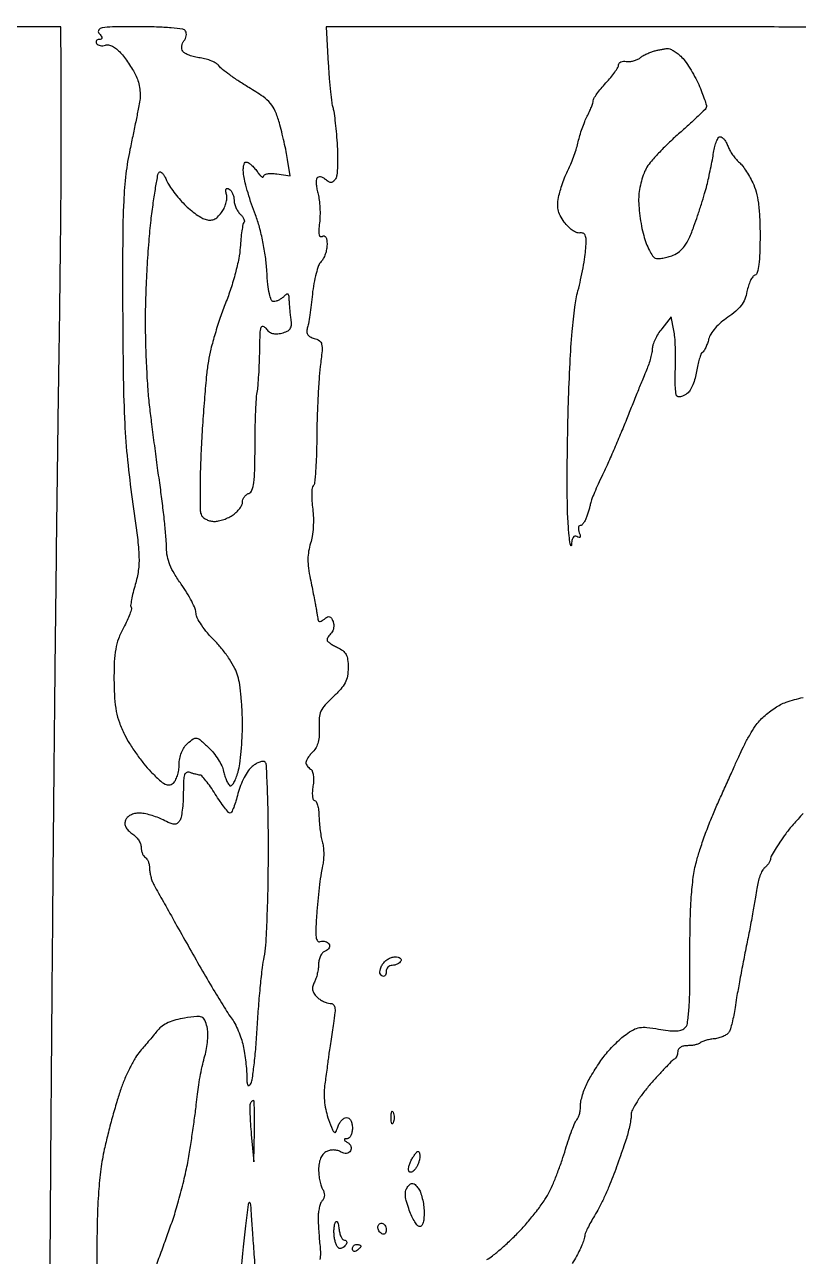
# Model space of a CAD drawing. Extents: x 0 to 102, y 0 to 135.
# Drawn here: x 67.63 to 83.13, y 110.76 to 135.4 of the extents above; entities that cross this region are included whole.
import ezdxf

# ---------------------------------------------------------------- set-up
doc = ezdxf.new("R2010")
doc.units = 0
doc.header["$MEASUREMENT"] = 0

msp = doc.modelspace()

# ---------------------------------------------------------------- linework, layer by layer
for points in [[(30.835569, 68.0607, 0.000004), (30.856286, 64.932268, 0.000002), (30.883525, 60.825814, 0.000002), (30.912326, 56.488502, 0.000002), (30.938318, 52.5789, -0.000116)], [(83.971569, 135.338416, 0.004485), (82.451048, 135.355987, 0.000646), (79.345923, 135.36), (73.668847, 135.36), (73.711412, 134.61975, 0.004878), (73.731114, 134.326981, 0.00637), (73.755153, 134.059672, 0.004823), (73.78024, 133.836775, 0.057562), (73.800546, 133.7526, -0.051811), (73.8209, 133.672281, -0.005997), (73.845511, 133.487854, -0.007164), (73.869074, 133.267105, -0.005792), (73.888223, 133.029538, -0.012422), (73.898653, 132.792654, -0.015823), (73.895924, 132.573983, -0.013808), (73.882943, 132.393348, -0.114046), (73.856713, 132.315878, -0.055488), (73.814061, 132.261422, -0.18447), (73.773455, 132.242767, -0.154737), (73.725916, 132.254462, -0.036133), (73.65828, 132.302798, 0.052193), (73.606273, 132.337501, 0.08149), (73.555308, 132.354477, 0.111066), (73.513063, 132.35184, 0.185503), (73.485083, 132.330553, 0.127066), (73.471091, 132.285448, 0.028699), (73.471849, 132.20453, 0.027958), (73.483687, 132.108496, 0.023948), (73.506565, 132.009195, -0.037603), (73.53021, 131.892038, -0.018261), (73.543561, 131.739795, -0.017998), (73.545959, 131.579487, -0.024725), (73.53581, 131.435704, 0.01441), (73.522116, 131.285794, 0.066435), (73.528233, 131.199031, 0.216932), (73.553082, 131.164974, 0.273212), (73.591396, 131.165747, -0.18374), (73.631105, 131.173389, -0.221192), (73.661994, 131.151862, -0.102261), (73.681063, 131.094884, -0.029795), (73.6866, 131.00205, -0.046309), (73.677886, 130.908167, -0.037259), (73.651851, 130.810135, -0.03855), (73.613668, 130.722557, -0.074438), (73.568304, 130.661218, 0.110268), (73.518958, 130.583507, 0.020639), (73.468016, 130.421599, 0.021193), (73.423516, 130.223696, 0.017988), (73.393016, 130.011611, -0.004603), (73.367984, 129.796905, -0.00519), (73.3399, 129.591139, -0.004766), (73.312544, 129.416701, -0.028011), (73.292227, 129.326313, 0.079756), (73.283653, 129.25395, 0.142076), (73.302569, 129.197534, 0.124222), (73.351227, 129.155042, 0.053775), (73.432165, 129.124279, -0.089558), (73.532749, 129.07761, -0.189675), (73.579276, 129.007032, -0.076061), (73.586546, 128.877635, -0.007097), (73.551402, 128.559165, 0.013674), (73.526159, 128.299067, 0.004961), (73.504117, 127.928934, 0.004916), (73.487987, 127.52315, 0.005839), (73.481002, 127.139788, -0.006611), (73.474075, 126.789348, -0.009894), (73.457925, 126.483596, -0.005308), (73.436627, 126.228135, -0.174468), (73.410729, 126.173017, 0.171164), (73.38843, 126.12634, 0.020456), (73.380799, 126.010403, 0.022489), (73.383683, 125.86732, 0.016692), (73.399234, 125.709955, -0.027199), (73.412838, 125.534767, -0.021102), (73.409188, 125.343504, -0.021575), (73.390292, 125.163211, -0.042828), (73.357115, 125.023514, 0.038833), (73.318528, 124.86661, 0.03853), (73.304532, 124.705213, 0.033975), (73.314995, 124.526413, 0.020272), (73.350414, 124.316188, -0.001436), (73.38631, 124.143177, -0.001443), (73.421157, 123.970222, -0.001407), (73.450685, 123.819227, -0.005787), (73.467257, 123.7275, -0.000843), (73.478979, 123.657308, -0.000816), (73.490591, 123.586321, -0.000806), (73.500607, 123.523823, -0.003012), (73.506603, 123.484491, 0.244286), (73.520707, 123.46492, 0.163317), (73.548603, 123.460892, 0.087643), (73.588747, 123.475784, 0.040688), (73.63442, 123.5078, -0.046492), (73.695306, 123.549437, -0.194585), (73.738485, 123.554754, -0.192557), (73.773509, 123.528552, -0.04544), (73.806394, 123.461713, -0.067116), (73.820893, 123.400443, -0.059579), (73.819538, 123.334908, -0.062757), (73.803324, 123.275171, -0.099076), (73.773973, 123.231133, 0.028095), (73.740534, 123.193709, 0.029957), (73.712266, 123.153534, 0.031381), (73.69239, 123.116317, 0.107353), (73.6866, 123.08966, 0.214165), (73.6985, 123.063152, 0.02714), (73.748728, 123.023144, 0.027936), (73.817087, 122.980048, 0.01978), (73.8981, 122.939193, -0.056415), (74.004004, 122.875677, -0.10933), (74.067285, 122.800555, -0.090549), (74.099863, 122.695856, -0.030272), (74.1096, 122.535174, -0.045061), (74.09452, 122.368183, -0.074048), (74.048909, 122.234127, -0.063396), (73.960483, 122.105538, -0.025058), (73.809401, 121.952548, 0.022591), (73.647261, 121.789973, 0.077996), (73.56557, 121.666153, 0.088051), (73.530932, 121.531556, 0.033804), (73.529256, 121.337701, -0.029356), (73.529294, 121.179548, -0.047699), (73.508733, 121.046898, -0.056825), (73.467766, 120.938921, -0.077464), (73.406455, 120.854969, 0.023546), (73.351773, 120.794879, 0.026956), (73.305564, 120.732468, 0.02759), (73.272641, 120.676054, 0.118829), (73.2636, 120.63855, 0.103709), (73.270392, 120.606158, 0.051662), (73.29119, 120.569544, 0.048135), (73.321595, 120.534597, 0.051297), (73.357524, 120.506938, -0.16719), (73.392146, 120.464637, -0.054253), (73.412121, 120.385145, -0.044794), (73.417121, 120.281651, -0.029912), (73.405143, 120.163545, 0.025664), (73.393111, 120.05416, 0.043352), (73.395729, 119.96202, 0.05676), (73.410723, 119.89753, 0.317283), (73.438119, 119.8782, -0.290213), (73.469349, 119.858406, -0.042836), (73.496588, 119.785008, -0.037254), (73.516858, 119.682525, -0.02356), (73.525833, 119.56095, 0.014782), (73.533529, 119.424004, 0.011286), (73.549751, 119.274764, 0.011441), (73.571321, 119.135548, 0.026215), (73.595413, 119.0322, -0.045858), (73.614484, 118.932925, -0.024644), (73.620579, 118.808274, -0.024334), (73.614255, 118.679532, -0.034867), (73.595217, 118.5669, 0.02329), (73.568388, 118.427833, 0.005661), (73.537444, 118.195988, 0.005792), (73.50802, 117.929037, 0.005737), (73.484684, 117.660622, 0.005811), (73.462495, 117.312352, 0.040809), (73.467518, 117.142527, 0.13937), (73.497939, 117.068118, 0.329214), (73.55249, 117.05304, -0.079569), (73.601422, 117.063347, -0.077342), (73.651632, 117.058026, -0.081868), (73.695382, 117.038314, -0.10805), (73.725705, 117.00697, -0.138874), (73.73671, 116.968348, -0.124153), (73.726558, 116.927817, -0.103917), (73.695979, 116.89148, -0.07457), (73.649662, 116.865251, 0.118339), (73.59905, 116.830478, 0.065271), (73.556252, 116.768303, 0.059364), (73.52725, 116.689809, 0.058902), (73.5174, 116.606487, -0.033674), (73.511253, 116.515319, -0.023058), (73.492598, 116.413237, -0.023306), (73.465355, 116.316108, -0.042859), (73.432968, 116.240713, 0.056687), (73.40047, 116.158909, 0.107858), (73.396947, 116.08852, 0.104526), (73.42315, 116.021594, 0.051026), (73.481311, 115.950175, 0.043717), (73.541881, 115.899362, 0.036607), (73.613963, 115.856403, 0.038108), (73.686189, 115.826874, 0.078139), (73.746442, 115.8174, -0.164142), (73.809472, 115.796135, -0.190075), (73.842093, 115.742249, -0.071286), (73.844951, 115.63389, -0.010441), (73.814883, 115.41555, 0.001519), (73.787992, 115.243106, 0.001215), (73.760041, 115.05719, 0.001228), (73.73502, 114.885053, 0.003119), (73.717939, 114.7599, -0.000681), (73.702001, 114.63872, -0.000315), (73.680971, 114.481249, -0.000312), (73.658664, 114.315805, -0.000434), (73.63847, 114.1677, 0.036209), (73.628127, 114.006298, 0.027505), (73.639362, 113.8293, 0.02723), (73.670257, 113.652324, 0.03291), (73.718968, 113.4909, 0.005597), (73.797842, 113.287583, 0.128735), (73.834629, 113.237897, 0.488454), (73.866189, 113.245331, 0.034823), (73.90302, 113.34285, -0.052884), (73.933558, 113.415653, -0.059604), (73.977735, 113.477285, -0.068348), (74.02817, 113.519194, -0.140121), (74.077167, 113.5332, -0.164298), (74.123613, 113.517515, -0.103874), (74.161347, 113.473828, -0.078166), (74.18601, 113.406134, -0.048383), (74.1942, 113.3217, -0.047987), (74.186405, 113.240663, -0.067455), (74.163136, 113.171948, -0.087009), (74.128841, 113.125382, -0.189774), (74.08845, 113.108905, 0.039658), (74.043477, 113.104777, 0.406169), (74.033492, 113.091035, 0.201371), (74.046088, 113.070054, 0.017021), (74.099289, 113.033763, -0.078677), (74.139429, 112.99844, -0.089807), (74.164512, 112.953912, -0.099556), (74.170866, 112.907271, -0.123247), (74.157604, 112.86563, -0.113887), (74.122914, 112.830589, -0.121094), (74.07714, 112.815287, -0.095011), (74.020501, 112.82142, -0.04856), (73.954231, 112.848998, 0.064702), (73.884371, 112.875467, 0.061731), (73.808925, 112.883772, 0.061427), (73.733388, 112.873408, 0.062869), (73.663265, 112.845023, 0.100531), (73.602466, 112.792701, 0.067725), (73.55646, 112.713196, 0.05778), (73.527831, 112.611296, 0.040835), (73.518695, 112.492646, 0.025379), (73.524964, 112.379888, 0.023269), (73.54266, 112.264988, 0.023961), (73.568154, 112.163986, 0.067297), (73.598456, 112.097837, -0.066552), (73.625477, 112.039081, -0.082197), (73.633525, 111.979431, -0.085745), (73.621897, 111.922361, -0.080338), (73.591669, 111.871052, 0.082366), (73.559014, 111.81511, 0.031189), (73.532048, 111.72844, 0.029863), (73.513935, 111.628666, 0.032079), (73.50842, 111.529815, 0.010024), (73.511697, 111.414633, 0.004375), (73.520446, 111.261959, 0.004328), (73.532565, 111.09991, 0.005761), (73.546547, 110.9529, -0.025494), (73.554149, 110.815751, -0.036695), (73.545774, 110.694503, -0.041511)], [(68.124556, 108.682187, 0.00127), (68.143256, 110.7414, -0.000256), (68.159146, 112.994377, -0.00015), (68.180348, 115.6905, -0.00015), (68.203167, 118.386622, -0.000256), (68.224063, 120.6396, -0.000289), (68.245819, 122.739074, -0.000246), (68.271151, 124.954993, -0.000247), (68.296199, 126.972121, -0.0007), (68.316356, 128.3805, 0.000574), (68.333279, 129.542426, 0.000544), (68.347858, 130.724977, 0.00054), (68.358488, 131.77105, 0.001919), (68.362002, 132.4413, 0.000311), (68.362429, 132.987552, 0.000244), (68.362234, 133.579831, 0.000247), (68.361513, 134.130637, 0.000607), (68.360292, 134.53515), (68.3568, 135.36), (64.8036, 135.36, 0.001673)], [(76.884451, 110.690933, 0.046861), (77.000222, 110.765624, 0.011889), (77.172889, 110.908246, 0.012018), (77.363157, 111.081354, 0.011894), (77.545566, 111.263992, 0.015297), (77.72344, 111.462596, 0.012796), (77.900109, 111.683675, 0.012991), (78.051279, 111.894247, 0.034145), (78.14495, 112.054709, 0.017217), (78.219589, 112.219318, 0.007615), (78.307269, 112.441393, 0.007527), (78.39313, 112.679745, 0.010055), (78.46341, 112.8987, -0.008283), (78.526908, 113.098962, -0.01064), (78.592233, 113.280801, -0.008655), (78.652428, 113.43, -0.085586), (78.688875, 113.48667, 0.08824), (78.717234, 113.531278, 0.033023), (78.740943, 113.601823, 0.031466), (78.757164, 113.683823, 0.033108), (78.7626, 113.765821, -0.050735), (78.772287, 113.861046, -0.021482), (78.80356, 113.985743, -0.02099), (78.848655, 114.117116, -0.025745), (78.902039, 114.235351, -0.014269), (78.969414, 114.357482, -0.008085), (79.057552, 114.501618, -0.008066), (79.151156, 114.644138, -0.013146), (79.235637, 114.76159, -0.021316), (79.327675, 114.872548, -0.013233), (79.444459, 114.995038, -0.01327), (79.566349, 115.110019, -0.023269), (79.673871, 115.197532, -0.035931), (79.822197, 115.291522, -0.083805), (79.946366, 115.333465, -0.068098), (80.092849, 115.336769, -0.017816), (80.325873, 115.301774, 0.017051), (80.51506, 115.273067, 0.037214), (80.661538, 115.266897, 0.050071), (80.771631, 115.281553, 0.115589), (80.845872, 115.318574, 0.18334), (80.902334, 115.418242, 0.019701), (80.932885, 115.686574, 0.015385), (80.95077, 116.100275, 0.003829), (80.954007, 116.777742, -0.005552), (80.959457, 117.440373, -0.012296), (80.981644, 117.945236, -0.015958), (81.021412, 118.339912, -0.030762), (81.082578, 118.6515, -0.015403), (81.152218, 118.88819, -0.007648), (81.254266, 119.183951, -0.007584), (81.36948, 119.487544, -0.011036), (81.480978, 119.7513, -0.000092), (81.598086, 120.011992, -0.000064), (81.73037, 120.306223, -0.000065), (81.857351, 120.588462, -0.000134), (81.956587, 120.8088, -0.014235), (82.050122, 121.001492, -0.012784), (82.157719, 121.195695, -0.012932), (82.26322, 121.364958, -0.038766), (82.3468, 121.472488, -0.027633), (82.43318, 121.557484, -0.016551), (82.54436, 121.649054, -0.016548), (82.661411, 121.73311, -0.027517), (82.765878, 121.794976, -0.036225), (82.883918, 121.845892, -0.016266), (83.045244, 121.8962, -0.016004), (83.219912, 121.938528, -0.020974)], [(83.218502, 119.614617, 0.010681), (83.020344, 119.395769, 0.020312), (82.872146, 119.210181, 0.009024), (82.756256, 119.046184, 0.0124), (82.658473, 118.894408, 0.009141), (82.583046, 118.765455, 0.128442), (82.5696, 118.713974, -0.104141), (82.561357, 118.674827, -0.04021), (82.534843, 118.625763, -0.037619), (82.496552, 118.575502, -0.03798), (82.451277, 118.531718, 0.096964), (82.403078, 118.47269, 0.031819), (82.356311, 118.370125, 0.030324), (82.317718, 118.24692, 0.03), (82.294145, 118.119509, -0.011675), (82.268592, 117.94612, -0.002557), (82.216166, 117.649228, -0.002661), (82.151936, 117.30642, -0.002552), (82.083183, 116.9595, 0.002366), (82.013324, 116.607683, 0.002267), (81.945772, 116.250182, 0.002244), (81.889017, 115.934224, 0.00816), (81.857147, 115.7328, -0.012373), (81.831478, 115.578979, -0.013645), (81.798924, 115.431593, -0.013114), (81.764501, 115.307646, -0.065216), (81.73461, 115.242016, -0.104009), (81.692409, 115.198048, -0.042635), (81.619996, 115.157218, -0.039793), (81.53205, 115.12525, -0.040745), (81.440843, 115.10793, 0.020124), (81.350536, 115.094609, 0.022798), (81.265329, 115.074452, 0.02279), (81.195226, 115.050952, 0.104472), (81.159465, 115.027665, -0.11253), (81.124902, 115.005934, -0.029732), (81.061741, 114.987928, -0.028619), (80.985495, 114.975541, -0.025963), (80.9058, 114.9714, 0.054559), (80.827768, 114.96286, 0.082093), (80.764385, 114.937409, 0.104704), (80.723187, 114.898696, 0.153142), (80.7084, 114.85155, -0.048968), (80.703694, 114.803614, -0.052342), (80.689762, 114.758622, -0.058488), (80.669269, 114.722974, -0.12921), (80.64495, 114.7035, 0.092712), (80.605619, 114.676412, 0.003623), (80.482095, 114.550427, 0.00633), (80.33822, 114.397721, 0.004416), (80.17965, 114.222, 0.017632), (80.025796, 114.035605, 0.021481), (79.895843, 113.850394, 0.020618), (79.801275, 113.688117, 0.122207), (79.7778, 113.593507, -0.036919), (79.771306, 113.505673, -0.012967), (79.749455, 113.381032, -0.012793), (79.718248, 113.244719, -0.014629), (79.681308, 113.116206, -0.005088), (79.632326, 112.96807, -0.002034), (79.56236, 112.766162, -0.002013), (79.485158, 112.549071, -0.002537), (79.411879, 112.3488, -0.01238), (79.331367, 112.147579, -0.008971), (79.232205, 111.927484, -0.009071), (79.130433, 111.721754, -0.019494), (79.043071, 111.567931, 0.011705), (78.968069, 111.440534, 0.014607), (78.904737, 111.318726, 0.012861), (78.8577, 111.214665, 0.100035), (78.8472, 111.162711, -0.08406), (78.838378, 111.110608, -0.011565), (78.79962, 111.007192, -0.013003), (78.747243, 110.885928, -0.010671), (78.685224, 110.75918, -0.034497), (78.594368, 110.609437, -0.012993)], [(70.219921, 110.435529, 0.000391), (70.336298, 110.75637, 0.000387), (70.458736, 111.095566, 0.000527), (70.568595, 111.401662, 0.014765), (70.673242, 111.723903, 0.008733), (70.779933, 112.113941, 0.008734), (70.872903, 112.507322, 0.014814), (70.935129, 112.839862, 0.002566), (70.982455, 113.152516, 0.002169), (71.029377, 113.483663, 0.002187), (71.069531, 113.785981, 0.006105), (71.094179, 113.9985, -0.012906), (71.118448, 114.185492, -0.008626), (71.155419, 114.39815, -0.008689), (71.198425, 114.603179, -0.016857), (71.241103, 114.765011, 0.029974), (71.276214, 114.913877, 0.024123), (71.29647, 115.077107, 0.024743), (71.300411, 115.230144, 0.055601), (71.28482, 115.345086, 0.040273), (71.237656, 115.484412, 0.199663), (71.179479, 115.540795, 0.120523), (71.080552, 115.554303, 0.011169), (70.833826, 115.522922, 0.028937), (70.658389, 115.486132, 0.039554), (70.506433, 115.431758, 0.045245), (70.383715, 115.36261, 0.073845), (70.296549, 115.281247, -0.004131), (70.226151, 115.19431, -0.001895), (70.133002, 115.082068, -0.001876), (70.034062, 114.964664, -0.002592), (69.944331, 114.860096, 0.044603), (69.852504, 114.732882, 0.016285), (69.745245, 114.538176, 0.015995), (69.641155, 114.316475, 0.018432), (69.556659, 114.098696, 0.010947), (69.476655, 113.850103, 0.00537), (69.385157, 113.530379, 0.005325), (69.29716, 113.196005, 0.00771), (69.22715, 112.8987, 0.021231), (69.157492, 112.500997, 0.015055), (69.111888, 112.050236, 0.011882), (69.085975, 111.498812, 0.005551), (69.077326, 110.7837, 0.00609), (69.08533, 110.068292, 0.010938)], [(31.042661, 24.1956, 0.000001), (31.037549, 23.023692, 0.000001), (31.032419, 21.846099, 0.000001), (31.02793, 20.814404, 0.000005)], [(72.266522, 110.3184, -0.000582), (72.230371, 110.800117, -0.000805), (72.199137, 111.232388, -0.0005), (72.173804, 111.596191, -0.010019), (72.168414, 111.70725, 0.023881), (72.163868, 111.766802, 0.056257), (72.153448, 111.810061, 0.131359), (72.139368, 111.830208, 0.389302), (72.123946, 111.829546, 0.168439), (72.105805, 111.792149, 0.000827), (72.056256, 111.367855, 0.003634), (72.003955, 110.882449, 0.002277), (71.949477, 110.313796, -0.002726)]]:
    msp.add_lwpolyline(points, format="xyb")
for points in [[(69.906548, 135.36, 0.003434), (69.392032, 135.356466, 0.036482), (69.183401, 135.338339, 0.200944), (69.115836, 135.296336, 0.339931), (69.1182, 135.2331, -0.020663), (69.165991, 135.170417, -0.142917), (69.178246, 135.134188, -0.325525), (69.164496, 135.113526, -0.088789), (69.123566, 135.1062, 0.088682), (69.089201, 135.100057, 0.167513), (69.067663, 135.082434, 0.177658), (69.062293, 135.056136, 0.101189), (69.073616, 135.025295, 0.129271), (69.102272, 134.998053, 0.080761), (69.146156, 134.98244, 0.071596), (69.198161, 134.980479, 0.065382), (69.250343, 134.993018, -0.142947), (69.31291, 134.998188, -0.066297), (69.390648, 134.971219, -0.055406), (69.473565, 134.917245, -0.041498), (69.551806, 134.841273, -0.019144), (69.627911, 134.746946, -0.011063), (69.712457, 134.628136, -0.011045), (69.792136, 134.504983, -0.018173), (69.853324, 134.397075, -0.046066), (69.899975, 134.282745, -0.032483), (69.931694, 134.147529, -0.032606), (69.945514, 134.010175, -0.048296), (69.93809, 133.889475, -0.008268), (69.912344, 133.743418, -0.00179), (69.862781, 133.491948, -0.001867), (69.803276, 133.201252, -0.001784), (69.740715, 132.9066, 0.024195), (69.659502, 132.417057, 0.01763), (69.614989, 131.867101, 0.010174), (69.595166, 131.079378, 0.002101), (69.59432, 129.6918, 0.002748), (69.606742, 128.32517, 0.009033), (69.636196, 127.423411, 0.012343), (69.691888, 126.6862, 0.010217), (69.786566, 125.904417, -0.003512), (69.889664, 125.139204, -0.022895), (69.921112, 124.752373, -0.043002), (69.907224, 124.478207, -0.038045), (69.846866, 124.198622, 0.011148), (69.802747, 124.036931, 0.016756), (69.772192, 123.893978, 0.011678), (69.753988, 123.776485, 0.233024), (69.765346, 123.743054, -0.278783), (69.77329, 123.710821, -0.014555), (69.737156, 123.605748, -0.019542), (69.683143, 123.477788, -0.012606), (69.611163, 123.333848, 0.032557), (69.512093, 123.114262, 0.044771), (69.45452, 122.905628, 0.034965), (69.42676, 122.653976, 0.011957), (69.420864, 122.286696, 0.013028), (69.433171, 121.923958, 0.032654), (69.466238, 121.66135, 0.039425), (69.528445, 121.436011, 0.028764), (69.631001, 121.197228, 0.024307), (69.732783, 121.01603, 0.01436), (69.870672, 120.809695, 0.01435), (70.020535, 120.611135, 0.023799), (70.159315, 120.453801, 0.01276), (70.333829, 120.282925, 0.066994), (70.443185, 120.205586, 0.144552), (70.526767, 120.189107, 0.151203), (70.604216, 120.221178, 0.100164), (70.65084, 120.279022, 0.041128), (70.689943, 120.37241, 0.038563), (70.716632, 120.482787, 0.040059), (70.7256, 120.594547, -0.047698), (70.737298, 120.716893, -0.047414), (70.771971, 120.835063, -0.049469), (70.826285, 120.939641, -0.064428), (70.896258, 121.021619, -0.033898), (71.006853, 121.108842, -0.2018), (71.077357, 121.123265, -0.131053), (71.154157, 121.085491, -0.011567), (71.315147, 120.938241, -0.034323), (71.414063, 120.829517, -0.027029), (71.506006, 120.699504, -0.027735), (71.578443, 120.568789, -0.05866), (71.616298, 120.45948, 0.023053), (71.641958, 120.363911, 0.026848), (71.675268, 120.27597, 0.027363), (71.710954, 120.2058, 0.123632), (71.742734, 120.173105, 0.353486), (71.777093, 120.177456, 0.057735), (71.820712, 120.234844, 0.042221), (71.865661, 120.327852, 0.023734), (71.904954, 120.447084, 0.03349), (71.939157, 120.61248, 0.011062), (71.9676, 120.859056, 0.01096), (71.987145, 121.13465, 0.012221), (71.993656, 121.401, 0.012529), (71.986965, 121.668008, 0.011076), (71.966871, 121.945584, 0.011195), (71.93762, 122.194872, 0.032923), (71.902472, 122.363903, 0.052132), (71.84067, 122.520906, 0.025547), (71.731841, 122.706538, 0.024208), (71.592902, 122.897198, 0.025035), (71.437644, 123.071311, -0.020682), (71.294603, 123.228941, -0.024668), (71.173758, 123.389153, -0.024569), (71.086742, 123.531788, -0.125313), (71.064, 123.621105, 0.097795), (71.04596, 123.712459, 0.020014), (70.977021, 123.862792, 0.020364), (70.88125, 124.033724, 0.017891), (70.7679, 124.204042, -0.020704), (70.630319, 124.413311, -0.038884), (70.540081, 124.594325, -0.046446), (70.489426, 124.762902, -0.050477), (70.472643, 124.933246, 0.021629), (70.465467, 125.109949, 0.004539), (70.43675, 125.418103, 0.004751), (70.39676, 125.775263, 0.004483), (70.34927, 126.1386, -0.001182), (70.29528, 126.531458, -0.000805), (70.235655, 126.978487, -0.000811), (70.179526, 127.409935, -0.001634), (70.136927, 127.750391, -0.012908), (70.103325, 128.101552, -0.005575), (70.07588, 128.570707, -0.005512), (70.057736, 129.070852, -0.007273), (70.052859, 129.526991, -0.00793), (70.062111, 129.996223, -0.005176), (70.086973, 130.537204, -0.005206), (70.122175, 131.06429, -0.009909), (70.163289, 131.48718, -0.005051), (70.208138, 131.838875, -0.007606), (70.254982, 132.144373, -0.003602), (70.300372, 132.401745, -0.152063), (70.326063, 132.450663, -0.306208), (70.353962, 132.456061, -0.103134), (70.389721, 132.431136, -0.061541), (70.428423, 132.378456, -0.03227), (70.463568, 132.304983, 0.044163), (70.512375, 132.208881, 0.016553), (70.596689, 132.083308, 0.016249), (70.698062, 131.951848, 0.01898), (70.802857, 131.83412, 0.021849), (70.915212, 131.726945, 0.020275), (71.039245, 131.627142, 0.020741), (71.156798, 131.547484, 0.061764), (71.245023, 131.506948, 0.067034), (71.339611, 131.490373, 0.106696), (71.420218, 131.504458, 0.093176), (71.495244, 131.552695, 0.04186), (71.573669, 131.640343, 0.05078), (71.625738, 131.726274, 0.043218), (71.662799, 131.825662, 0.045267), (71.680514, 131.922976, 0.086559), (71.673941, 132.001895, -0.026357), (71.658713, 132.075849, -0.152675), (71.664701, 132.114776, -0.334852), (71.687619, 132.126386, -0.094343), (71.727474, 132.111136, -0.096794), (71.764984, 132.076431, -0.052606), (71.796634, 132.021932, -0.049642), (71.818136, 131.957439, -0.055711), (71.8254, 131.89245, 0.06402), (71.834339, 131.82292, 0.039128), (71.861493, 131.744653, 0.038662), (71.90123, 131.670056, 0.054719), (71.948271, 131.611414, -0.037445), (71.991797, 131.560831, -0.056247), (72.020865, 131.510452, -0.073835), (72.032398, 131.467703, -0.229278), (72.022854, 131.440254, 0.150756), (72.002643, 131.402007, 0.009416), (71.981008, 131.274482, 0.01323), (71.961819, 131.118958, 0.009393), (71.948209, 130.943733, -0.035197), (71.919807, 130.724949, -0.014359), (71.851917, 130.432602, -0.014073), (71.760322, 130.120005, -0.016929), (71.656164, 129.832016, 0.013061), (71.548543, 129.541496, 0.009827), (71.444921, 129.216889, 0.009952), (71.359507, 128.907591, 0.02247), (71.310135, 128.669666, 0.015539), (71.275139, 128.399038, 0.003883), (71.235184, 127.955098, 0.003964), (71.197434, 127.446338, 0.003977), (71.167802, 126.937629, 0.005571), (71.14898, 126.456335, 0.008077), (71.143965, 126.031062, 0.004609), (71.148809, 125.674338, 0.122459), (71.173708, 125.58313, 0.099361), (71.213502, 125.536671, 0.055663), (71.277026, 125.497441, 0.052399), (71.352951, 125.470812, 0.058221), (71.43008, 125.4618, 0.054828), (71.515834, 125.471232, 0.029359), (71.61842, 125.500486, 0.028853), (71.720789, 125.543067, 0.039806), (71.806576, 125.593497, 0.040495), (71.878517, 125.653109, 0.041337), (71.939368, 125.723156, 0.044773), (71.981406, 125.792787, 0.113905), (71.9946, 125.849952, -0.090322), (72.003939, 125.901231, -0.066649), (72.031325, 125.952156, -0.065388), (72.071829, 125.995019, -0.079339), (72.119623, 126.022686, 0.217825), (72.18262, 126.086951, 0.052373), (72.219263, 126.235502, 0.028369), (72.239512, 126.486596, 0.005887), (72.244814, 126.929481, -0.004549), (72.248043, 127.276894, -0.005128), (72.257604, 127.610576, -0.00471), (72.271314, 127.894084, -0.027659), (72.288118, 128.0421, 0.021189), (72.30533, 128.178006, 0.005693), (72.321032, 128.395046, 0.005757), (72.333231, 128.642216, 0.005926), (72.339591, 128.887218, -0.004629), (72.347402, 129.221536, -0.057787), (72.366066, 129.34667, -0.428774), (72.403662, 129.36707, -0.157909), (72.45837, 129.327499, 0.066599), (72.521541, 129.261614, 0.095755), (72.592947, 129.224213, 0.08737), (72.678099, 129.214181, 0.047254), (72.782732, 129.230152, 0.045432), (72.89064, 129.267924, 0.140898), (72.948693, 129.317566, 0.137384), (72.972336, 129.391294, 0.042349), (72.966756, 129.508972, -0.005868), (72.954879, 129.607226, -0.004308), (72.943928, 129.716428, -0.004353), (72.935353, 129.819976, -0.00965), (72.931029, 129.89907, 0.024745), (72.924145, 129.980054, 0.229585), (72.905264, 130.008521, 0.300878), (72.875404, 130.007006, 0.037561), (72.82368, 129.96252, -0.044529), (72.777214, 129.923668, -0.036823), (72.721638, 129.890821, -0.038262), (72.665746, 129.868258, -0.076951), (72.618864, 129.861, -0.305118), (72.57093, 129.893253, -0.041547), (72.532946, 130.014683, -0.030284), (72.502575, 130.203395, -0.010937), (72.481629, 130.47435, 0.020494), (72.454488, 130.755435, 0.015952), (72.402796, 131.058132, 0.016194), (72.333533, 131.349447, 0.025035), (72.253185, 131.5953, -0.009983), (72.175864, 131.809805, -0.009022), (72.104376, 132.034559, -0.009077), (72.047634, 132.238191, -0.028235), (72.019738, 132.37785, -0.027689), (72.010496, 132.48589, -0.050534), (72.01677, 132.57408, -0.072423), (72.036205, 132.633405, -0.284744), (72.067501, 132.6528, -0.142704), (72.109566, 132.640545, -0.035967), (72.167422, 132.597568, -0.033758), (72.229116, 132.536746, -0.028511), (72.285903, 132.464776, 0.020655), (72.336621, 132.398379, 0.057902), (72.378914, 132.358061, 0.191224), (72.404599, 132.351009, 0.382365), (72.4176, 132.365524, -0.272479), (72.436659, 132.3979, -0.080791), (72.49292, 132.41815, -0.054161), (72.578094, 132.424638, -0.028394), (72.684077, 132.415185), (72.950553, 132.376075), (72.897374, 132.704787, 0.010342), (72.86904, 132.85955, 0.005032), (72.826794, 133.055996, 0.004989), (72.778713, 133.259635, 0.00718), (72.73178, 133.438796, 0.031496), (72.650425, 133.673603, 0.079528), (72.555384, 133.826817, 0.063748), (72.404688, 133.961549, 0.015007), (72.119987, 134.144914, -0.009612), (71.921928, 134.269473, -0.011375), (71.739801, 134.394977, -0.010285), (71.591335, 134.507068, -0.068147), (71.526993, 134.573762, 0.09728), (71.471179, 134.625288, 0.037368), (71.376983, 134.673948, 0.035241), (71.263977, 134.712866, 0.036343), (71.14778, 134.735041, -0.030134), (71.033801, 134.75533, -0.033743), (70.927437, 134.788684, -0.035949), (70.842173, 134.829158, -0.126203), (70.79873, 134.870959, -0.097), (70.780993, 134.918054, -0.070107), (70.779487, 134.974276, -0.067697), (70.793804, 135.03073, -0.077444), (70.822323, 135.078507, 0.067044), (70.851521, 135.1252, 0.0647), (70.867766, 135.178519, 0.069781), (70.869168, 135.230109, 0.110802), (70.85479, 135.271694, 0.223788), (70.797599, 135.308911, 0.010931), (70.567114, 135.335468, 0.015063), (70.271271, 135.354052, 0.008153)], [(80.502098, 134.927186, -0.12984), (80.54837, 134.920222, -0.030683), (80.618656, 134.884611, -0.029559), (80.696948, 134.832257, -0.025383), (80.772794, 134.768468, -0.047263), (80.854361, 134.676645, -0.017325), (80.952085, 134.532944, -0.016995), (81.048683, 134.367542, -0.019534), (81.129122, 134.203346, -0.010037), (81.194644, 134.046803, -0.014153), (81.246226, 133.90462, -0.010276), (81.282928, 133.785623, -0.158352), (81.281426, 133.743319, -0.111934), (81.255983, 133.703844, -0.003448), (81.115986, 133.568514, -0.006614), (80.946874, 133.4115, -0.004511), (80.7507, 133.237323, 0.011429), (80.545362, 133.049865, 0.011317), (80.348111, 132.852613, 0.011238), (80.183445, 132.672379, 0.042332), (80.092983, 132.549138, 0.046049), (80.034303, 132.429668, 0.023914), (79.982515, 132.271646, 0.023563), (79.94448, 132.102954, 0.03299), (79.927725, 131.949406, 0.028484), (79.930071, 131.784433, 0.014701), (79.950801, 131.579013, 0.014566), (79.984598, 131.368385, 0.021358), (80.027543, 131.185748, 0.021545), (80.080004, 131.025697, 0.027429), (80.142593, 130.883509, 0.027414), (80.206133, 130.773639, 0.157598), (80.25777, 130.731964, 0.099968), (80.318585, 130.721704, 0.031307), (80.411035, 130.730489, 0.029877), (80.515544, 130.753537, 0.028983), (80.617656, 130.789055, 0.069012), (80.74528, 130.863919, 0.069846), (80.847122, 130.970423, 0.050909), (80.938177, 131.128784, 0.018409), (81.035336, 131.369739, 0.00579), (81.107821, 131.578032, 0.004413), (81.182523, 131.807693, 0.004463), (81.248723, 132.024205, 0.010447), (81.293373, 132.1875, 0.006713), (81.329522, 132.340103, 0.004196), (81.367944, 132.519687, 0.00421), (81.402832, 132.697298, 0.007644), (81.427907, 132.84315, -0.02399), (81.452917, 132.964694, -0.036143), (81.487249, 133.067208, -0.040045), (81.525157, 133.140836, -0.259417), (81.560327, 133.1604, -0.174102), (81.597257, 133.147139, -0.050514), (81.640495, 133.103463, -0.044173), (81.682579, 133.040763, -0.034894), (81.716881, 132.966573, 0.035208), (81.755109, 132.884028, 0.024213), (81.809251, 132.796217, 0.024486), (81.869919, 132.716393, 0.044834), (81.927848, 132.658819, -0.052963), (81.990576, 132.594418, -0.017929), (82.067829, 132.488589, -0.017602), (82.145449, 132.364647, -0.01933), (82.211611, 132.239295, -0.047478), (82.27935, 132.054934, -0.030045), (82.324248, 131.830161, -0.023386), (82.349892, 131.546995, -0.010976), (82.357838, 131.179263, -0.008316), (82.352016, 130.836415, -0.024089), (82.332637, 130.599969, -0.02984), (82.302244, 130.441606, -0.255282), (82.254766, 130.390555, 0.162534), (82.21145, 130.358034, 0.039337), (82.165862, 130.279495, 0.036274), (82.125273, 130.176306, 0.029208), (82.096486, 130.060599, -0.050566), (82.051868, 129.909145, -0.063952), (81.979997, 129.78223, -0.056407), (81.870699, 129.666238, -0.02946), (81.711657, 129.546954, 0.033017), (81.578375, 129.445504, 0.033969), (81.460954, 129.328285, 0.036506), (81.372236, 129.210454, 0.083367), (81.328423, 129.108548, -0.022672), (81.302711, 129.020794, -0.025676), (81.270035, 128.939388, -0.026129), (81.235505, 128.873911, -0.11256), (81.205311, 128.842251, 0.151125), (81.175502, 128.805832, 0.020276), (81.141563, 128.711508, 0.021919), (81.109944, 128.593132, 0.016839), (81.085524, 128.461551, -0.030978), (81.05634, 128.325808, -0.031033), (81.010622, 128.194795, -0.032627), (80.956341, 128.086064, -0.096556), (80.901524, 128.02366, -0.040105), (80.845599, 127.987232, -0.048513), (80.787938, 127.962838, -0.055833), (80.736927, 127.952936, -0.159776), (80.702249, 127.961301, -0.2256), (80.677392, 127.999789, -0.013925), (80.663177, 128.138901, -0.018471), (80.656775, 128.311635, -0.012472), (80.661671, 128.508769, 0.011746), (80.667291, 128.722562, 0.010316), (80.663308, 128.945861, 0.010423), (80.651348, 129.147262, 0.030404), (80.631792, 129.285087), (80.576666, 129.554619), (80.388733, 129.3157, 0.028128), (80.316807, 129.21285, 0.027209), (80.256005, 129.101456, 0.028277), (80.21351, 128.997689, 0.083229), (80.2008, 128.921861, -0.049794), (80.192988, 128.843611, -0.016363), (80.166377, 128.730839, -0.016117), (80.128472, 128.606852, -0.017562), (80.083614, 128.48912, 0.002782), (80.021256, 128.338958, 0.000703), (79.92157, 128.0941, 0.000718), (79.80846, 127.81399, 0.000725), (79.696536, 127.5345, -0.004068), (79.576858, 127.241342, -0.003033), (79.440245, 126.919828, -0.003065), (79.307757, 126.618291, -0.006959), (79.203053, 126.3924, 0.004677), (79.116563, 126.208013, 0.006244), (79.041712, 126.038931, 0.004489), (78.982197, 125.896294, 0.062376), (78.967787, 125.8425, -0.026264), (78.959183, 125.797679, -0.006877), (78.940647, 125.726836, -0.006967), (78.91727, 125.646631, -0.007083), (78.891789, 125.56755, -0.031826), (78.861876, 125.494675, -0.042183), (78.825188, 125.433115, -0.048186), (78.787477, 125.38995, -0.191396), (78.755388, 125.3772, 0.236459), (78.732445, 125.365707, 0.129328), (78.720352, 125.335846, 0.080282), (78.721837, 125.290379, 0.04341), (78.737332, 125.236422, -0.026179), (78.757187, 125.175295, -0.196415), (78.753432, 125.145698, -0.357523), (78.733185, 125.137844, -0.059284), (78.692377, 125.156815, 0.179597), (78.649197, 125.165485, 0.214204), (78.614737, 125.142945, 0.09998), (78.591135, 125.082131, 0.028011), (78.579388, 124.980343, -0.715296), (78.568231, 124.977254, -0.11438), (78.55497, 125.011318, -0.013477), (78.53594, 125.173879, -0.004167), (78.515938, 125.4195, -0.015193), (78.500194, 125.789423, -0.003599), (78.497136, 126.406941, -0.003701), (78.503986, 127.116986, -0.003643), (78.521353, 127.8306, -0.004477), (78.553746, 128.628554, -0.008818), (78.596343, 129.261854, -0.01065), (78.648474, 129.751358, -0.033115), (78.712284, 130.076821, 0.010635), (78.765895, 130.297291, 0.008546), (78.81443, 130.536501, 0.008655), (78.851688, 130.759181, 0.021747), (78.86893, 130.922821, 0.015147), (78.874407, 131.098286, 0.092769), (78.857898, 131.186945, 0.214803), (78.817186, 131.2271, 0.130385), (78.748671, 131.2337, -0.142365), (78.682573, 131.24164, -0.051428), (78.598967, 131.287874, -0.04584), (78.512651, 131.360507, -0.040241), (78.436801, 131.450703, -0.03549), (78.355269, 131.584337, -0.070402), (78.314396, 131.701255, -0.07), (78.307444, 131.825367, -0.034728), (78.331559, 131.981504, -0.019031), (78.366162, 132.111199, -0.011672), (78.416256, 132.261291, -0.011697), (78.472865, 132.407736, -0.020385), (78.52749, 132.5259, 0.020621), (78.581734, 132.643385, 0.012189), (78.637156, 132.787587, 0.012185), (78.685543, 132.934489, 0.02041), (78.718084, 133.060349, -0.019218), (78.749825, 133.184329, -0.012434), (78.795568, 133.325224, -0.012504), (78.847212, 133.460863, -0.023021), (78.896952, 133.567949, 0.013586), (78.942347, 133.661041, 0.015197), (78.980844, 133.753084, 0.014609), (79.008819, 133.83305, 0.074268), (79.01627, 133.8795, -0.137165), (79.030088, 133.926942, -0.016414), (79.091354, 134.018668, -0.018572), (79.173482, 134.124743, -0.014267), (79.270591, 134.234462, 0.016092), (79.367625, 134.344904, 0.020413), (79.449561, 134.453166, 0.018882), (79.509863, 134.547395, 0.133668), (79.524, 134.59933, -0.176218), (79.536324, 134.633211, -0.116084), (79.569885, 134.658301, -0.087172), (79.62044, 134.670508, -0.057771), (79.680203, 134.667373, 0.061844), (79.748719, 134.664336, 0.042692), (79.825404, 134.677072, 0.042904), (79.898249, 134.702485, 0.065521), (79.955153, 134.737551, -0.038037), (80.012806, 134.777596, -0.020874), (80.088721, 134.818021, -0.020699), (80.169647, 134.852827, -0.030949), (80.2431, 134.875783, -0.00596), (80.314465, 134.892425, -0.005315), (80.388976, 134.908038, -0.005339), (80.456251, 134.920645, -0.01643)], [(72.445244, 120.644021, 0.208244), (72.405054, 120.659237, 0.067311), (72.341085, 120.647391, 0.053823), (72.265381, 120.613122, 0.038215), (72.18888, 120.559767, 0.072056), (72.110375, 120.474053, 0.028762), (72.028266, 120.337123, 0.027732), (71.955337, 120.176925, 0.031279), (71.903887, 120.015872, -0.012984), (71.861936, 119.865833, -0.020296), (71.817324, 119.739395, -0.015457), (71.774722, 119.641561, -0.290043), (71.747627, 119.6244, -0.219972), (71.7153, 119.639345, -0.010007), (71.636199, 119.736231, -0.015139), (71.545695, 119.859218, -0.01011), (71.449303, 120.0051, 0.011458), (71.352352, 120.150969, 0.016904), (71.260137, 120.273969, 0.012199), (71.179368, 120.369565, 0.214418), (71.143251, 120.3858, -0.049012), (71.109291, 120.389137, -0.014092), (71.057744, 120.400884, -0.014035), (71.000051, 120.417494, -0.014505), (70.944019, 120.437151, 0.180981), (70.877478, 120.437705, 0.228001), (70.834989, 120.394123, 0.071227), (70.814163, 120.28105, 0.009268), (70.808905, 120.035301, -0.014467), (70.803122, 119.853452, -0.016998), (70.786817, 119.68182, -0.016062), (70.763643, 119.538978, -0.093252), (70.735531, 119.468372, -0.104751), (70.685935, 119.417595, -0.164428), (70.627567, 119.401911, -0.087214), (70.544351, 119.422049, -0.016459), (70.402628, 119.489522, 0.02894), (70.286779, 119.541171, 0.02179), (70.154278, 119.58478, 0.022201), (70.025691, 119.614885, 0.04643), (69.923446, 119.6244, 0.056157), (69.833137, 119.614225, 0.063916), (69.751478, 119.584227, 0.071458), (69.687894, 119.538604, 0.110277), (69.650625, 119.482466, 0.103122), (69.639409, 119.413358, 0.103215), (69.656747, 119.345549, 0.084758), (69.703923, 119.280182, 0.047637), (69.78018, 119.218347, -0.052165), (69.850576, 119.160203, -0.047099), (69.910144, 119.086849, -0.05005), (69.950879, 119.010094, -0.09728), (69.9642, 118.942274, 0.049849), (69.970471, 118.879531, 0.047574), (69.989051, 118.818231, 0.051257), (70.016368, 118.767239, 0.106144), (70.0488, 118.7361, -0.111983), (70.081251, 118.704215, -0.050144), (70.108549, 118.6506, -0.046179), (70.127134, 118.58559, -0.046572), (70.1334, 118.518459, 0.038273), (70.139072, 118.444467, 0.023338), (70.156465, 118.358525, 0.023326), (70.181826, 118.274461, 0.037827), (70.211921, 118.206202, 0.004783), (70.267049, 118.105396, 0.000224), (70.456558, 117.766961, 0.00037), (70.682038, 117.365408, 0.000266), (70.934466, 116.9172, 0.002953), (71.193618, 116.463903, 0.003696), (71.439648, 116.04654, 0.002988), (71.650669, 115.699262, 0.028535), (71.749861, 115.557052, -0.039952), (71.821098, 115.449789, -0.020552), (71.8935, 115.305575, -0.02029), (71.956229, 115.150155, -0.028793), (71.998198, 115.007152, -0.015212), (72.027933, 114.858538, -0.009976), (72.053528, 114.685802, -0.010038), (72.071735, 114.516421, -0.018955), (72.078477, 114.3792, 0.013137), (72.083443, 114.246717, 0.087465), (72.098972, 114.182768, 0.416378), (72.124108, 114.173048, 0.147613), (72.15648, 114.201053, 0.106924), (72.188402, 114.288113, 0.005581), (72.22641, 114.5852, 0.008618), (72.261816, 114.942232, 0.006141), (72.289656, 115.343153, -0.005226), (72.318037, 115.76299, -0.0054), (72.354928, 116.177579, -0.005227), (72.394504, 116.535905, -0.022995), (72.429729, 116.745587, 0.038782), (72.461799, 116.981887, 0.004425), (72.487918, 117.519761, 0.005325), (72.50654, 118.161268, 0.004312), (72.513251, 118.849863, 0.003793), (72.508943, 119.516373, 0.005959), (72.494073, 120.088868, 0.001963), (72.473477, 120.581136, 0.190379)], [(75.048169, 116.748, -0.048798), (75.110095, 116.741942, -0.106211), (75.153732, 116.723149, -0.182921), (75.172341, 116.695395, -0.198131), (75.1671, 116.6634, -0.08825), (75.138138, 116.631012, -0.053305), (75.094363, 116.603651, -0.051278), (75.043417, 116.585075, -0.061875), (74.992907, 116.5788, 0.107377), (74.946396, 116.568695, 0.099541), (74.90681, 116.540056, 0.09578), (74.88027, 116.497259, 0.091282), (74.871, 116.446907, -0.066335), (74.864783, 116.400252, -0.139157), (74.846082, 116.369158, -0.191089), (74.818378, 116.358249, -0.138651), (74.786171, 116.367441, -0.138779), (74.755356, 116.401093, -0.120421), (74.744609, 116.447848, -0.083248), (74.755676, 116.508717, -0.036372), (74.789148, 116.583934, -0.072289), (74.835451, 116.646683, -0.056592), (74.901455, 116.699806, -0.057626), (74.976166, 116.735849, -0.083788)], [(72.211093, 113.8716, 0.13768), (72.194851, 113.867041, 0.058014), (72.176828, 113.852962, 0.051367), (72.159909, 113.832423, 0.046226), (72.146835, 113.80815, 0.1053), (72.137968, 113.762496, 0.004752), (72.142388, 113.601805, 0.007785), (72.152476, 113.410085, 0.005478), (72.169541, 113.1948), (72.219196, 112.6449), (72.233798, 113.25825, 0.005699), (72.236716, 113.493435, 0.009502), (72.233152, 113.691428, 0.003586), (72.225806, 113.857624, 0.399254)], [(75.011629, 113.63895, -0.057986), (75.024855, 113.590727, -0.037979), (75.029231, 113.5332, -0.037979), (75.024855, 113.475673, -0.057986), (75.011629, 113.42745, -0.174857), (74.995785, 113.409736, -0.447206), (74.981493, 113.414892, -0.078554), (74.971597, 113.457784, -0.017491), (74.968958, 113.5332, -0.017491), (74.971597, 113.608616, -0.078554), (74.981493, 113.651508, -0.447206), (74.995785, 113.656664, -0.174857)], [(75.508477, 112.8564, -0.239942), (75.523457, 112.848772, -0.071027), (75.535868, 112.825336, -0.054044), (75.544133, 112.791154, -0.035387), (75.546505, 112.75065, -0.054858), (75.540457, 112.701267, -0.025757), (75.52247, 112.639407, -0.025154), (75.496733, 112.57585, -0.032225), (75.466504, 112.52045, -0.049096), (75.432433, 112.476733, -0.08027), (75.395129, 112.448348, -0.115345), (75.360739, 112.439178, -0.206957), (75.334046, 112.449754, -0.189939), (75.319812, 112.482503, -0.052419), (75.323821, 112.539549, -0.045064), (75.342519, 112.608461, -0.034105), (75.374722, 112.679954, -0.016165), (75.413759, 112.747548, -0.023149), (75.452965, 112.804569, -0.020368), (75.488227, 112.847349, -0.213326)], [(75.513947, 112.117088, -0.073946), (75.557625, 112.037434, -0.028524), (75.594594, 111.916602, -0.027485), (75.620355, 111.778891, -0.030428), (75.629709, 111.6438, -0.020819), (75.625075, 111.504831, -0.061062), (75.606366, 111.411065, -0.123421), (75.575135, 111.361745, -0.277414), (75.533515, 111.352462, -0.151997), (75.488325, 111.384958, -0.028069), (75.430619, 111.471228, -0.027835), (75.372427, 111.583614, -0.022209), (75.322091, 111.710485, -0.018942), (75.272564, 111.873229, -0.054861), (75.255237, 111.98951, -0.081653), (75.266312, 112.077905, -0.101634), (75.305213, 112.150811, -0.050858), (75.360238, 112.204859, -0.211833), (75.404147, 112.216414, -0.163534), (75.449766, 112.19241, -0.028265)], [(73.923777, 111.31245, 0.033657), (73.940586, 111.223358, 0.048619), (73.968122, 111.148141, 0.059931), (74.001396, 111.095977, 0.224478), (74.035612, 111.0798, -0.119067), (74.063407, 111.073086, -0.186719), (74.07956, 111.054949, -0.153273), (74.081046, 111.027553, -0.076047), (74.0673, 110.9952, -0.053817), (74.042127, 110.962839, -0.049031), (74.009886, 110.935451, -0.052251), (73.975789, 110.916745, -0.099673), (73.94527, 110.9106, -0.21487), (73.915898, 110.923833, -0.0551), (73.885144, 110.967453, -0.046052), (73.857798, 111.030033, -0.032773), (73.838527, 111.104143, -0.03048), (73.827827, 111.187317, -0.024787), (73.82626, 111.277172, -0.025458), (73.83318, 111.360318, -0.057693), (73.848722, 111.421393, -0.124777), (73.869995, 111.451654, -0.445774), (73.890701, 111.448971, -0.103631), (73.909476, 111.404157, -0.017758)], [(74.7864, 111.4182, -0.153634), (74.818665, 111.408046, -0.097988), (74.846149, 111.379456, -0.080552), (74.864694, 111.336738, -0.062283), (74.871, 111.286307, -0.066118), (74.864802, 111.239639, -0.138808), (74.846149, 111.208517, -0.191142), (74.818518, 111.197568, -0.139169), (74.7864, 111.2067, -0.06081), (74.754039, 111.232605, -0.051032), (74.726651, 111.267011, -0.053229), (74.708001, 111.304281, -0.089642), (74.7018, 111.338593, -0.105429), (74.708277, 111.368967, -0.099231), (74.726651, 111.394815, -0.096318), (74.754105, 111.412141, -0.092995)], [(74.2788, 110.9952, -0.042167), (74.311189, 110.992464, -0.061769), (74.338549, 110.984241, -0.081139), (74.357101, 110.972159, -0.210953), (74.3634, 110.957893, -0.151918), (74.357855, 110.940065, -0.038439), (74.338549, 110.916186, -0.035638), (74.311183, 110.891057, -0.029505), (74.2788, 110.8683, -0.082592), (74.246474, 110.855059, -0.161196), (74.219051, 110.857691, -0.182303), (74.200823, 110.875579, -0.108972), (74.1942, 110.905607, -0.093332), (74.20064, 110.939807, -0.09642), (74.219051, 110.968882, -0.099167), (74.24652, 110.988342, -0.105053)]]:
    msp.add_lwpolyline(points, format="xyb", close=True)

doc.saveas('drawing.dxf')
